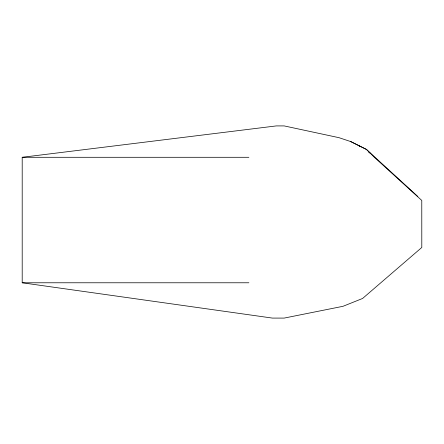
<?xml version="1.0" encoding="UTF-8"?>
<svg xmlns="http://www.w3.org/2000/svg" width="444" height="444" viewBox="0 0 444 444"><rect width="100%" height="100%" fill="white"/><g stroke="black" fill="none" stroke-linecap="round" stroke-linejoin="round"><path stroke-width="0.67" d="M22.2 157.293L276.329 125.913L284.166 125.913L339.033 137.69L350.799 141.603L366.472 149.445L374.359 157.293L421.778 200.444L421.8 247.469L362.593 298.468L342.984 306.31L284.166 318.087L272.4 318.087L22.2 282.778L22.2 157.293L248.884 157.293M22.2 282.778L248.884 282.778M350.799 141.603L366.472 149.445L417.843 196.509M358.635 145.532L360.317 146.653M368.725 152.259L370.407 153.38"/></g></svg>
